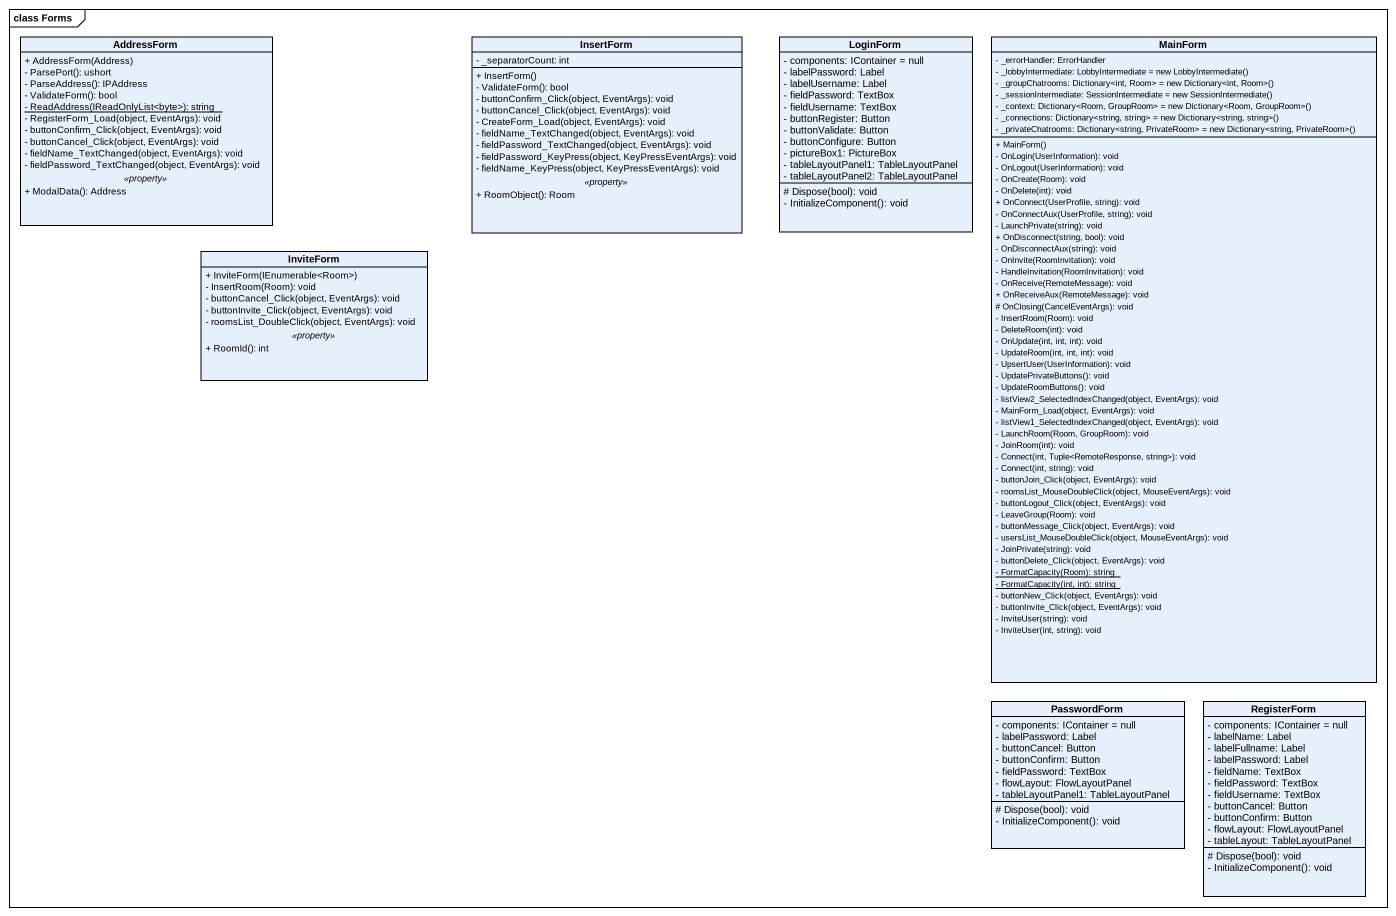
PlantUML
@startuml
mainframe class Forms
hide circle
hide empty members
skinparam classAttributeIconSize 0
class AddressForm {
  + AddressForm(Address)
  - ParsePort(): ushort
  - ParseAddress(): IPAddress
  - ValidateForm(): bool
  {static} - ReadAddress(IReadOnlyList<byte>): string
  - RegisterForm_Load(object, EventArgs): void
  - buttonConfirm_Click(object, EventArgs): void
  - buttonCancel_Click(object, EventArgs): void
  - fieldName_TextChanged(object, EventArgs): void
  - fieldPassword_TextChanged(object, EventArgs): void
  .. <<property>> ..
  + ModalData(): Address
}
class InsertForm {
  - _separatorCount: int
  --
  + InsertForm()
  - ValidateForm(): bool
  - buttonConfirm_Click(object, EventArgs): void
  - buttonCancel_Click(object, EventArgs): void
  - CreateForm_Load(object, EventArgs): void
  - fieldName_TextChanged(object, EventArgs): void
  - fieldPassword_TextChanged(object, EventArgs): void
  - fieldPassword_KeyPress(object, KeyPressEventArgs): void
  - fieldName_KeyPress(object, KeyPressEventArgs): void
  .. <<property>> ..
  + RoomObject(): Room
}
class LoginForm {
  - components: IContainer = null
  - labelPassword: Label
  - labelUsername: Label
  - fieldPassword: TextBox
  - fieldUsername: TextBox
  - buttonRegister: Button
  - buttonValidate: Button
  - buttonConfigure: Button
  - pictureBox1: PictureBox
  - tableLayoutPanel1: TableLayoutPanel
  - tableLayoutPanel2: TableLayoutPanel
  # Dispose(bool): void
  - InitializeComponent(): void
}
class MainForm {
  - _errorHandler: ErrorHandler
  {field} - _lobbyIntermediate: LobbyIntermediate = new LobbyIntermediate()
  {field} - _groupChatrooms: Dictionary<int, Room> = new Dictionary<int, Room>()
  {field} - _sessionIntermediate: SessionIntermediate = new SessionIntermediate()
  {field} - _context: Dictionary<Room, GroupRoom> = new Dictionary<Room, GroupRoom>()
  {field} - _connections: Dictionary<string, string> = new Dictionary<string, string>()
  {field} - _privateChatrooms: Dictionary<string, PrivateRoom> = new Dictionary<string, PrivateRoom>()
  + MainForm()
  - OnLogin(UserInformation): void
  - OnLogout(UserInformation): void
  - OnCreate(Room): void
  - OnDelete(int): void
  + OnConnect(UserProfile, string): void
  - OnConnectAux(UserProfile, string): void
  - LaunchPrivate(string): void
  + OnDisconnect(string, bool): void
  - OnDisconnectAux(string): void
  - OnInvite(RoomInvitation): void
  - HandleInvitation(RoomInvitation): void
  - OnReceive(RemoteMessage): void
  + OnReceiveAux(RemoteMessage): void
  # OnClosing(CancelEventArgs): void
  - InsertRoom(Room): void
  - DeleteRoom(int): void
  - OnUpdate(int, int, int): void
  - UpdateRoom(int, int, int): void
  - UpsertUser(UserInformation): void
  - UpdatePrivateButtons(): void
  - UpdateRoomButtons(): void
  - listView2_SelectedIndexChanged(object, EventArgs): void
  - MainForm_Load(object, EventArgs): void
  - listView1_SelectedIndexChanged(object, EventArgs): void
  - LaunchRoom(Room, GroupRoom): void
  - JoinRoom(int): void
  - Connect(int, Tuple<RemoteResponse, string>): void
  - Connect(int, string): void
  - buttonJoin_Click(object, EventArgs): void
  - roomsList_MouseDoubleClick(object, MouseEventArgs): void
  - buttonLogout_Click(object, EventArgs): void
  - LeaveGroup(Room): void
  - buttonMessage_Click(object, EventArgs): void
  - usersList_MouseDoubleClick(object, MouseEventArgs): void
  - JoinPrivate(string): void
  - buttonDelete_Click(object, EventArgs): void
  {static} - FormatCapacity(Room): string
  {static} - FormatCapacity(int, int): string
  - buttonNew_Click(object, EventArgs): void
  - buttonInvite_Click(object, EventArgs): void
  - InviteUser(string): void
  - InviteUser(int, string): void
}
class InviteForm {
  + InviteForm(IEnumerable<Room>)
  - InsertRoom(Room): void
  - buttonCancel_Click(object, EventArgs): void
  - buttonInvite_Click(object, EventArgs): void
  - roomsList_DoubleClick(object, EventArgs): void
  .. <<property>> ..
  + RoomId(): int
}
class PasswordForm {
  - components: IContainer = null
  - labelPassword: Label
  - buttonCancel: Button
  - buttonConfirm: Button
  - fieldPassword: TextBox
  - flowLayout: FlowLayoutPanel
  - tableLayoutPanel1: TableLayoutPanel
  # Dispose(bool): void
  - InitializeComponent(): void
}
class RegisterForm {
  - components: IContainer = null
  - labelName: Label
  - labelFullname: Label
  - labelPassword: Label
  - fieldName: TextBox
  - fieldPassword: TextBox
  - fieldUsername: TextBox
  - buttonCancel: Button
  - buttonConfirm: Button
  - flowLayout: FlowLayoutPanel
  - tableLayout: TableLayoutPanel
  # Dispose(bool): void
  - InitializeComponent(): void
}
@enduml
